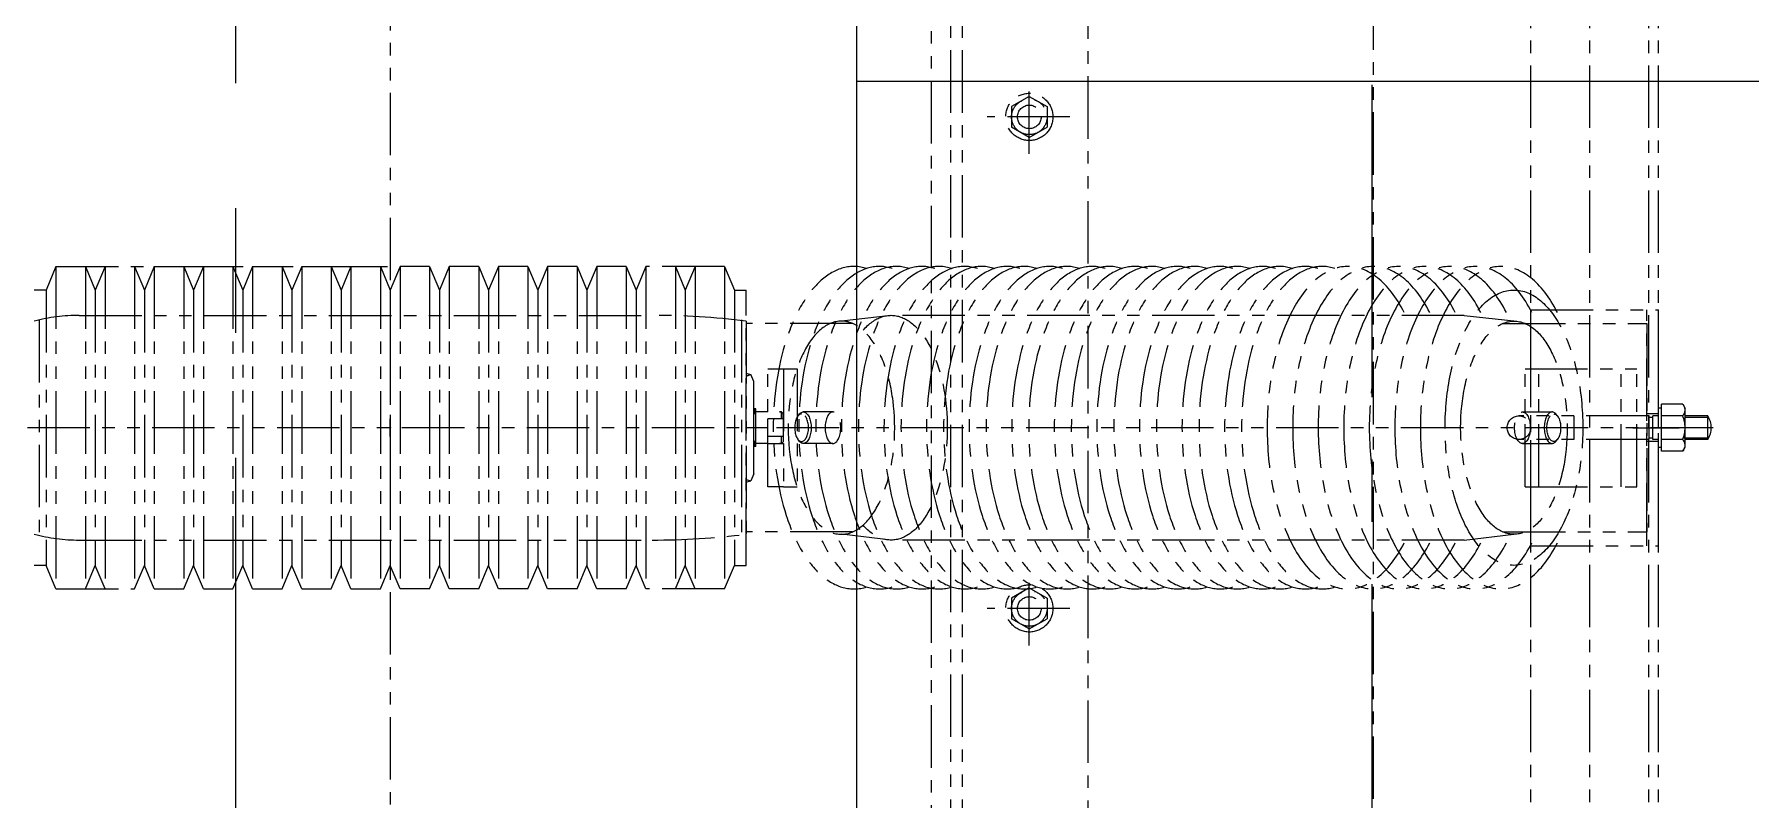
# Model space of a CAD drawing. Header units: millimetres. Extents: x -243837 to -5443, y 40 to 285140.
# Drawn here: x -191191 to -190318, y 78902 to 79291 of the extents above; entities that cross this region are included whole.
import ezdxf

# ---------------------------------------------------------------- set-up
doc = ezdxf.new("R2010")
doc.units = ezdxf.units.MM
for name, pattern in [('CENTER', [50.8, 31.75, -6.35, 6.35, -6.35]), ('CENTER2', [1.125, 0.75, -0.125, 0.125, -0.125]), ('PHANTOM', [63.5, 31.75, -6.35, 6.35, -6.35, 6.35, -6.35])]:
    doc.linetypes.add(name, pattern=pattern)
for name, color, linetype, lineweight in [('2', 3, 'Continuous', 20), ('CEN', 1, 'CENTER', 9), ('OBJECT R', 3, 'Continuous', 25), ('PHANTAM', 21, 'PHANTOM', 0), ('R-CENTER', 1, 'CENTER2', 5), ('R-OBJECT', 2, 'Continuous', 20)]:
    doc.layers.add(name, color=color, linetype=linetype, lineweight=lineweight)

# ---------------------------------------------------------------- blocks, each defined once
blk = doc.blocks.new('DDFDFDFFSDF')
at = {"layer": 'PHANTAM'}
for p, q in [((0, 4910.71, -0.65), (0, -644.61, -0.71)), ((500, -210.93, 165.86), (500, 4894.73, 172.22)), ((580, 574.86, 166.13), (580, 4894.73, 170.79)), ((610, 574.86, 166.13), (610, 4894.73, 170.79)), ((640, 574.86, -0.71), (640, 4894.73, 3.95)), ((645, 574.86, 166.13), (645, 4894.73, 170.79)), ((275, 4027.73, 3889.13), (275, 1154.11, 10120.64)), ((285, 1154.11, 5494.02), (285, 4027.73, -737.49)), ((291, 1154.11, 3328.28), (291, 4027.73, -2903.24)), ((355, 1648.89, 6939.76), (355, 4027.73, 4506.98)), ((325, 2212.7, 3997.96), (325, 2248.46, 3997.96)), ((325, 2241.91, 3997.96), (315.96, 2236.69, 3997.96)), ((315.96, 2236.69, 3997.96), (315.96, 2226.24, 3997.96)), ((325, 2241.91, 3997.96), (334.03, 2236.69, 3997.96)), ((334.03, 2236.69, 3997.96), (334.03, 2226.24, 3997.96)), ((345.61, 2231.47, 3997.96), (303.61, 2231.47, 3997.96)), ((325, 2221.02, 3997.96), (315.96, 2226.24, 3997.96)), ((325, 2221.02, 3997.96), (334.03, 2226.24, 3997.96)), ((-170, 2155.39, 170.28), (-175, 2143.39, 170.28)), ((-170, 2155.39, 170.28), (-170, 1991.39, 170.28)), ((-170, 2155.39, 170.28), (-1.42, 2155.39, 170.28)), ((-155, 2155.39, 170.28), (-155, 1991.39, 170.28)), ((-155, 2155.39, 170.28), (-150, 2143.39, 170.28)), ((-145, 2155.39, 170.28), (-150, 2143.39, 170.28)), ((-145, 2155.39, 170.28), (-145, 1991.39, 170.28)), ((-130, 2155.39, 170.28), (-130, 1991.39, 170.28)), ((-130, 2155.39, 170.28), (-125, 2143.39, 170.28)), ((-120, 2155.39, 170.28), (-125, 2143.39, 170.28)), ((-120, 2155.39, 170.28), (-120, 1991.39, 170.28)), ((-120, 2155.39, 170.28), (-105, 2155.39, 170.28)), ((-105, 2155.39, 170.28), (-105, 1991.39, 170.28)), ((-105, 2155.39, 170.28), (-100, 2143.39, 170.28)), ((-95, 2155.39, 170.28), (-100, 2143.39, 170.28)), ((-95, 2155.39, 170.28), (-95, 1991.39, 170.28)), ((-95, 2155.39, 170.28), (-80, 2155.39, 170.28)), ((-80, 2155.39, 170.28), (-80, 1991.39, 170.28)), ((-80, 2155.39, 170.28), (-75, 2143.39, 170.28)), ((-70, 2155.39, 170.28), (-75, 2143.39, 170.28)), ((-70, 2155.39, 170.28), (-70, 1991.39, 170.28)), ((-70, 2155.39, 170.28), (-55, 2155.39, 170.28)), ((-55, 2155.39, 170.28), (-55, 1991.39, 170.28)), ((-55, 2155.39, 170.28), (-50, 2143.39, 170.28)), ((-45, 2155.39, 170.28), (-50, 2143.39, 170.28)), ((-45, 2155.39, 170.28), (-45, 1991.39, 170.28)), ((-45, 2155.39, 170.28), (-30, 2155.39, 170.28)), ((-30, 2155.39, 170.28), (-30, 1991.39, 170.28)), ((-30, 2155.39, 170.28), (-25, 2143.39, 170.28)), ((-20, 2155.39, 170.28), (-25, 2143.39, 170.28)), ((-20, 2155.39, 170.28), (-20, 1991.39, 170.28)), ((-20, 2155.39, 170.28), (-5, 2155.39, 170.28)), ((-5, 2155.39, 170.28), (-5, 1991.39, 170.28)), ((-5, 2155.39, 170.28), (0, 2143.39, 170.28)), ((5, 2155.39, 170.28), (0, 2143.39, 170.28)), ((5, 2155.39, 170.28), (5, 1991.39, 170.28)), ((20, 2155.39, 170.28), (5, 2155.39, 170.28)), ((20, 2155.39, 170.28), (20, 1991.39, 170.28)), ((20, 2155.39, 170.28), (25, 2143.39, 170.28)), ((30, 2155.39, 170.28), (25, 2143.39, 170.28)), ((30, 2155.39, 170.28), (30, 1991.39, 170.28)), ((45, 2155.39, 170.28), (30, 2155.39, 170.28)), ((45, 2155.39, 170.28), (45, 1991.39, 170.28)), ((45, 2155.39, 170.28), (50, 2143.39, 170.28)), ((55, 2155.39, 170.28), (50, 2143.39, 170.28)), ((55, 2155.39, 170.28), (55, 1991.39, 170.28)), ((70, 2155.39, 170.28), (55, 2155.39, 170.28)), ((70, 2155.39, 170.28), (70, 1991.39, 170.28)), ((70, 2155.39, 170.28), (75, 2143.39, 170.28)), ((80, 2155.39, 170.28), (75, 2143.39, 170.28)), ((80, 2155.39, 170.28), (80, 1991.39, 170.28)), ((95, 2155.39, 170.28), (80, 2155.39, 170.28)), ((95, 2155.39, 170.28), (95, 1991.39, 170.28)), ((95, 2155.39, 170.28), (100, 2143.39, 170.28)), ((105, 2155.39, 170.28), (100, 2143.39, 170.28)), ((105, 2155.39, 170.28), (105, 1991.39, 170.28)), ((120, 2155.39, 170.28), (105, 2155.39, 170.28)), ((120, 2155.39, 170.28), (120, 1991.39, 170.28)), ((120, 2155.39, 170.28), (125, 2143.39, 170.28)), ((130, 2155.39, 170.28), (125, 2143.39, 170.28)), ((130, 2155.39, 170.28), (130, 1991.39, 170.28)), ((170, 2155.39, 170.28), (130, 2155.39, 170.28)), ((145, 2155.39, 170.28), (145, 1991.39, 170.28)), ((145, 2155.39, 170.28), (150, 2143.39, 170.28)), ((155, 2155.39, 170.28), (150, 2143.39, 170.28)), ((155, 2155.39, 170.28), (155, 1991.39, 170.28)), ((170, 2155.39, 170.28), (170, 1991.39, 170.28)), ((170, 2155.39, 170.28), (175, 2143.39, 170.28)), ((-175, 2143.39, 170.28), (-181, 2143.39, 170.28)), ((-175, 2143.39, 170.28), (-175, 2003.39, 170.28)), ((-150, 2143.39, 170.28), (-150, 2003.39, 170.28)), ((-125, 2143.39, 170.28), (-125, 2003.39, 170.28)), ((-100, 2143.39, 170.28), (-100, 2003.39, 170.28)), ((-75, 2143.39, 170.28), (-75, 2003.39, 170.28)), ((-50, 2143.39, 170.28), (-50, 2003.39, 170.28)), ((-25, 2143.39, 170.28), (-25, 2003.39, 170.28)), ((0, 2143.39, 170.28), (0, 2003.39, 170.28)), ((0, 2143.39, 170.28), (0, 2003.39, 170.28)), ((25, 2143.39, 170.28), (25, 2003.39, 170.28)), ((50, 2143.39, 170.28), (50, 2003.39, 170.28)), ((75, 2143.39, 170.28), (75, 2003.39, 170.28)), ((100, 2143.39, 170.28), (100, 2003.39, 170.28)), ((125, 2143.39, 170.28), (125, 2003.39, 170.28)), ((150, 2143.39, 170.28), (150, 2003.39, 170.28)), ((175, 2143.39, 170.28), (175, 2003.39, 170.28)), ((175, 2143.39, 170.28), (181, 2143.39, 170.28)), ((181, 2003.39, 170.28), (181, 2143.39, 170.28)), ((-158.15, 2130.54, 170.28), (133.15, 2130.54, 170.28)), ((254.7, 2130.54, 170.28), (229.45, 2127.59, 170.28)), ((546.21, 2130.54, 170.28), (254.7, 2130.54, 170.28)), ((546.21, 2130.54, 170.28), (572.99, 2127.51, 170.28)), ((580, 2126.43, 170.28), (580, 2133.39, 170.28)), ((580, 2133.39, 170.28), (645, 2133.39, 170.28)), ((639, 2013.39, 170.28), (639, 2133.39, 170.28)), ((645, 2013.39, 170.28), (645, 2133.39, 170.28)), ((-178.57, 2128.2, 170.28), (-178.57, 2018.59, 170.28)), ((178.57, 2128.2, 170.28), (178.57, 2018.59, 170.28)), ((181, 2127.59, 170.28), (181, 2019.19, 170.28)), ((235.05, 2126.43, 170.28), (181, 2126.43, 170.28)), ((565.86, 2126.43, 170.28), (639, 2126.43, 170.28)), ((580, 2020.36, 170.28), (580, 2126.43, 170.28)), ((639, 2126.43, 170.28), (639, 2020.36, 170.28)), ((181, 2101.17, 170.28), (183.15, 2100.39, 170.28)), ((181, 2099.75, 170.28), (183.15, 2100.39, 170.28)), ((181, 2099.67, 170.28), (183.4, 2100.39, 170.28)), ((184.9, 2096.89, 170.28), (183.4, 2100.39, 170.28)), ((184.9, 2081.39, 170.28), (184.9, 2096.89, 170.28)), ((192, 2103.39, 170.28), (200, 2103.39, 170.28)), ((192, 2043.39, 170.28), (192, 2103.39, 170.28)), ((200, 2103.39, 170.28), (206.88, 2103.39, 170.28)), ((200, 2103.39, 170.28), (200, 2043.39, 170.28)), ((206.93, 2103.39, 170.28), (206.93, 2043.39, 170.28)), ((577.16, 2043.39, 170.28), (577.16, 2103.39, 170.28)), ((577.16, 2103.39, 170.28), (634, 2103.39, 170.28)), ((584.08, 2043.39, 170.28), (584.08, 2103.39, 170.28)), ((626, 2043.39, 170.28), (626, 2103.39, 170.28)), ((634, 2043.39, 170.28), (634, 2103.39, 170.28)), ((0, 2068.95, 170.28), (0, 2077.84, 170.28)), ((186, 2082.94, 170.28), (184.9, 2082.94, 170.28)), ((184.9, 2063.84, 170.28), (184.9, 2082.94, 170.28)), ((186, 2081.64, 170.28), (184.9, 2082.74, 170.28)), ((186, 2080.93, 170.28), (184.9, 2082.03, 170.28)), ((184.9, 2065.39, 170.28), (184.9, 2081.39, 170.28)), ((185.73, 2080.49, 170.28), (184.9, 2081.32, 170.28)), ((185.02, 2080.49, 170.28), (184.9, 2080.62, 170.28)), ((186, 2080.49, 170.28), (184.9, 2080.49, 170.28)), ((186, 2082.34, 170.28), (185.4, 2082.94, 170.28)), ((186, 2063.84, 170.28), (186, 2082.94, 170.28)), ((186, 2065.39, 170.28), (186, 2081.39, 170.28)), ((192, 2081.39, 170.28), (186, 2081.39, 170.28)), ((192, 2068.89, 170.28), (192, 2077.89, 170.28)), ((200, 2077.89, 170.28), (192, 2077.89, 170.28)), ((199, 2081.39, 170.28), (198, 2081.39, 170.28)), ((198, 2081.39, 170.28), (199, 2081.39, 170.28)), ((199, 2081.39, 170.28), (199, 2077.89, 170.28)), ((200, 2080.39, 170.28), (199, 2081.39, 170.28)), ((199, 2081.39, 170.28), (200, 2080.39, 170.28)), ((199, 2077.89, 170.28), (199, 2081.39, 170.28)), ((200, 2066.39, 170.28), (200, 2080.39, 170.28)), ((200, 2066.39, 170.28), (200, 2080.39, 170.28)), ((225.12, 2081.39, 170.28), (210.06, 2081.39, 170.28)), ((640, 2079.39, 170.28), (574, 2079.39, 170.28)), ((575.78, 2081.39, 170.28), (590.85, 2081.39, 170.28)), ((602, 2067.39, 170.28), (602, 2079.39, 170.28)), ((645, 2080.39, 170.28), (639, 2080.39, 170.28)), ((645, 2080.39, 170.28), (639, 2080.39, 170.28)), ((640, 2079.39, 170.28), (640, 2067.39, 170.28)), ((642, 2078.64, 170.28), (640, 2078.64, 170.28)), ((642, 2067.39, 170.28), (642, 2079.39, 170.28)), ((645, 2079.39, 170.28), (642, 2079.39, 170.28)), ((646.5, 2083.39, 170.28), (645, 2083.39, 170.28)), ((657.25, 2085.39, 170.28), (646.5, 2085.39, 170.28)), ((646.5, 2061.39, 170.28), (646.5, 2085.39, 170.28)), ((657.25, 2079.39, 170.28), (646.5, 2079.39, 170.28)), ((657.25, 2085.39, 170.28), (658.5, 2083.23, 170.28)), ((658.5, 2063.56, 170.28), (658.5, 2083.23, 170.28)), ((670, 2079.39, 170.28), (658.5, 2079.39, 170.28)), ((670, 2078.64, 170.28), (658.5, 2078.64, 170.28)), ((670, 2067.39, 170.28), (670, 2079.39, 170.28)), ((672.71, 2073.39, 170.28), (-672.71, 2073.39, 170.28)), ((192, 2073.39, 170.28), (181, 2073.39, 170.28)), ((200, 2068.89, 170.28), (192, 2068.89, 170.28)), ((199, 2065.39, 170.28), (199, 2068.89, 170.28)), ((199, 2065.39, 170.28), (199, 2068.89, 170.28)), ((631.94, 2073.39, 170.28), (655.45, 2073.39, 170.28)), ((634, 2073.39, 170.28), (639, 2073.39, 170.28)), ((186, 2066.29, 170.28), (184.9, 2066.29, 170.28)), ((186, 2064.67, 170.28), (184.9, 2065.77, 170.28)), ((184.9, 2049.89, 170.28), (184.9, 2065.39, 170.28)), ((186, 2063.96, 170.28), (184.9, 2065.06, 170.28)), ((185.41, 2063.84, 170.28), (184.9, 2064.35, 170.28)), ((186, 2063.84, 170.28), (184.9, 2063.84, 170.28)), ((186, 2065.37, 170.28), (185.08, 2066.29, 170.28)), ((186, 2066.08, 170.28), (185.79, 2066.29, 170.28)), ((192, 2065.39, 170.28), (186, 2065.39, 170.28)), ((192, 2065.39, 170.28), (200, 2065.39, 170.28)), ((199, 2065.39, 170.28), (198, 2065.39, 170.28)), ((198, 2065.39, 170.28), (199, 2065.39, 170.28)), ((200, 2066.39, 170.28), (199, 2065.39, 170.28)), ((200, 2066.39, 170.28), (199, 2065.39, 170.28)), ((199, 2065.39, 170.28), (200, 2066.39, 170.28)), ((225.12, 2065.39, 170.28), (210.06, 2065.39, 170.28)), ((640, 2067.39, 170.28), (574, 2067.39, 170.28)), ((575.78, 2065.39, 170.28), (590.85, 2065.39, 170.28)), ((580, 2059.39, 170.28), (580, 2063.39, 170.28)), ((645, 2066.39, 170.28), (638.77, 2066.39, 170.28)), ((645, 2066.39, 170.28), (639, 2066.39, 170.28)), ((642, 2068.14, 170.28), (640, 2068.14, 170.28)), ((645, 2067.39, 170.28), (642, 2067.39, 170.28)), ((646.5, 2063.39, 170.28), (645, 2063.39, 170.28)), ((657.25, 2067.39, 170.28), (646.5, 2067.39, 170.28)), ((657.25, 2061.39, 170.28), (646.5, 2061.39, 170.28)), ((657.25, 2061.39, 170.28), (658.5, 2063.56, 170.28)), ((670, 2068.14, 170.28), (657.55, 2068.14, 170.28)), ((670, 2067.39, 170.28), (658.5, 2067.39, 170.28)), ((580, 2053.39, 170.28), (580, 2059.39, 170.28)), ((181, 2047.11, 170.28), (183.4, 2046.39, 170.28)), ((181, 2047.04, 170.28), (183.15, 2046.39, 170.28)), ((181, 2045.62, 170.28), (183.15, 2046.39, 170.28)), ((184.9, 2049.89, 170.28), (183.4, 2046.39, 170.28)), ((200, 2043.39, 170.28), (192, 2043.39, 170.28)), ((200, 2043.39, 170.28), (206.88, 2043.39, 170.28)), ((577.16, 2043.39, 170.28), (634, 2043.39, 170.28)), ((-158.15, 2016.24, 170.28), (133.15, 2016.24, 170.28)), ((235.05, 2020.36, 170.28), (181, 2020.36, 170.28)), ((254.7, 2016.24, 170.28), (229.45, 2019.19, 170.28)), ((546.21, 2016.24, 170.28), (254.7, 2016.24, 170.28)), ((546.21, 2016.24, 170.28), (571.45, 2019.19, 170.28)), ((565.86, 2020.36, 170.28), (639, 2020.36, 170.28)), ((580, 2013.39, 170.28), (580, 2020.36, 170.28)), ((580, 2013.39, 170.28), (645, 2013.39, 170.28)), ((-175, 2003.39, 170.28), (-181, 2003.39, 170.28)), ((-170, 1991.39, 170.28), (-175, 2003.39, 170.28)), ((-155, 1991.39, 170.28), (-150, 2003.39, 170.28)), ((-145, 1991.39, 170.28), (-150, 2003.39, 170.28)), ((-130, 1991.39, 170.28), (-125, 2003.39, 170.28)), ((-120, 1991.39, 170.28), (-125, 2003.39, 170.28)), ((-105, 1991.39, 170.28), (-100, 2003.39, 170.28)), ((-95, 1991.39, 170.28), (-100, 2003.39, 170.28)), ((-80, 1991.39, 170.28), (-75, 2003.39, 170.28)), ((-70, 1991.39, 170.28), (-75, 2003.39, 170.28)), ((-55, 1991.39, 170.28), (-50, 2003.39, 170.28)), ((-45, 1991.39, 170.28), (-50, 2003.39, 170.28)), ((-30, 1991.39, 170.28), (-25, 2003.39, 170.28)), ((-20, 1991.39, 170.28), (-25, 2003.39, 170.28)), ((-5, 1991.39, 170.28), (0, 2003.39, 170.28)), ((5, 1991.39, 170.28), (0, 2003.39, 170.28)), ((20, 1991.39, 170.28), (25, 2003.39, 170.28)), ((30, 1991.39, 170.28), (25, 2003.39, 170.28)), ((45, 1991.39, 170.28), (50, 2003.39, 170.28)), ((55, 1991.39, 170.28), (50, 2003.39, 170.28)), ((70, 1991.39, 170.28), (75, 2003.39, 170.28)), ((80, 1991.39, 170.28), (75, 2003.39, 170.28)), ((95, 1991.39, 170.28), (100, 2003.39, 170.28)), ((105, 1991.39, 170.28), (100, 2003.39, 170.28)), ((120, 1991.39, 170.28), (125, 2003.39, 170.28)), ((130, 1991.39, 170.28), (125, 2003.39, 170.28)), ((145, 1991.39, 170.28), (150, 2003.39, 170.28)), ((155, 1991.39, 170.28), (150, 2003.39, 170.28)), ((170, 1991.39, 170.28), (175, 2003.39, 170.28)), ((175, 2003.39, 170.28), (181, 2003.39, 170.28)), ((-170, 1991.39, 170.28), (-130, 1991.39, 170.28)), ((-120, 1991.39, 170.28), (-105, 1991.39, 170.28)), ((-95, 1991.39, 170.28), (-80, 1991.39, 170.28)), ((-70, 1991.39, 170.28), (-55, 1991.39, 170.28)), ((-45, 1991.39, 170.28), (-30, 1991.39, 170.28)), ((-20, 1991.39, 170.28), (-5, 1991.39, 170.28)), ((20, 1991.39, 170.28), (5, 1991.39, 170.28)), ((45, 1991.39, 170.28), (30, 1991.39, 170.28)), ((70, 1991.39, 170.28), (55, 1991.39, 170.28)), ((95, 1991.39, 170.28), (80, 1991.39, 170.28)), ((120, 1991.39, 170.28), (105, 1991.39, 170.28)), ((170, 1991.39, 170.28), (130, 1991.39, 170.28)), ((325, 1991.91, 3997.96), (315.96, 1986.69, 3997.96)), ((325, 1962.7, 3997.96), (325, 1998.46, 3997.96)), ((325, 1991.91, 3997.96), (334.03, 1986.69, 3997.96)), ((345.61, 1981.47, 3997.96), (303.61, 1981.47, 3997.96)), ((315.96, 1986.69, 3997.96), (315.96, 1976.24, 3997.96)), ((334.03, 1986.69, 3997.96), (334.03, 1976.24, 3997.96)), ((325, 1971.02, 3997.96), (315.96, 1976.24, 3997.96)), ((325, 1971.02, 3997.96), (334.03, 1976.24, 3997.96))]:
    blk.add_line(p, q, dxfattribs=at)
for centre, radius in [((325, 2231.47, 3997.96), 12), ((325, 2231.47, 3997.96), 6), ((574, 2073.39, 170.28), 6), ((0, 2073.39, 170.28), 0.155), ((325, 1981.47, 3997.96), 12), ((325, 1981.47, 3997.96), 6)]:
    blk.add_circle(centre, radius, dxfattribs=at)
for centre, radius, start, end in [((-158.15, 2040.54, 170.28), 90, 90, 104.70776), ((133.23, 1742.1, 170.28), 388.45, 82.93544, 90.0112), ((654.25, 2082.39, 170.28), 4.24, 314.99997, 45.00003), ((643.47, 2073.39, 170.28), 15.02, 336.46342, 23.53658), ((660.9, 2073.39, 170.28), 10.9, 326.60357, 33.39643), ((654.25, 2064.39, 170.28), 4.24, 314.99997, 45.00003), ((-158.15, 2106.24, 170.28), 90, 255.29224, 270), ((133.23, 2404.69, 170.28), 388.45, 269.9888, 277.06456)]:
    blk.add_arc(centre, radius, start, end, dxfattribs=at)
for centre, major_axis, ratio in [((325, 2231.47, 3997.96), (6.39, -6.39), 1), ((571.45, 2073.39, 170.28), (0, 70), 0.5), ((571.45, 2073.39, 170.28), (0, 54.2), 0.5), ((575.78, 2073.39, 170.28), (0, 8), 0.5), ((591.72, 2073.39, 170.28), (0, 7), 0.5), ((325, 1981.47, 3997.96), (6.39, -6.39), 1)]:
    blk.add_ellipse(centre, major_axis=major_axis, ratio=ratio, dxfattribs=at)
for centre, major_axis, start_param, end_param in [((235.78, 2073.39, 170.28), (0, 82), 6.124096, 9.583867), ((248.77, 2073.39, 170.28), (0, 82), 6.124096, 9.583867), ((257.43, 2073.39, 170.28), (0, 82), 6.124096, 9.583867), ((270.42, 2073.39, 170.28), (0, 82), 6.124096, 9.583867), ((279.08, 2073.39, 170.28), (0, 82), 6.124096, 9.583867), ((292.07, 2073.39, 170.28), (0, 82), 6.124096, 9.583867), ((300.73, 2073.39, 170.28), (0, 82), 6.124096, 9.583867), ((313.72, 2073.39, 170.28), (0, 82), 6.124096, 9.583867), ((322.38, 2073.39, 170.28), (0, 82), 6.124096, 9.583867), ((335.37, 2073.39, 170.28), (0, 82), 6.124096, 9.583867), ((344.03, 2073.39, 170.28), (0, 82), 6.124096, 9.583867), ((357.02, 2073.39, 170.28), (0, 82), 6.124096, 9.583867), ((365.68, 2073.39, 170.28), (0, 82), 6.124096, 9.583867), ((378.68, 2073.39, 170.28), (0, 82), 6.124096, 9.583867), ((387.34, 2073.39, 170.28), (0, 82), 6.124096, 9.583867), ((400.33, 2073.39, 170.28), (0, 82), 6.124096, 9.583867), ((408.99, 2073.39, 170.28), (0, 82), 6.124096, 9.583867), ((421.98, 2073.39, 170.28), (0, 82), 6.124096, 9.583867), ((430.64, 2073.39, 170.28), (0, 82), 6.124096, 9.583867), ((443.63, 2073.39, 170.28), (0, 82), 6.124096, 9.583867), ((452.29, 2073.39, 170.28), (0, 82), 6.124096, 9.583867), ((465.28, 2073.39, 170.28), (0, 82), 6.124096, 9.583867), ((473.94, 2073.39, 170.28), (0, 82), 6.124096, 9.583867), ((486.93, 2073.39, 170.28), (0, 82), 5.507893, 10.200071), ((499.92, 2073.39, 170.28), (0, 82), 5.507893, 10.200071), ((512.91, 2073.39, 170.28), (0, 82), 5.507893, 10.200071), ((525.9, 2073.39, 170.28), (0, 82), 5.507893, 10.200071), ((538.89, 2073.39, 170.28), (0, 82), 5.507893, 10.200071), ((551.88, 2073.39, 170.28), (0, 82), 5.507893, 10.200071), ((564.87, 2073.39, 170.28), (0, 82), 5.507893, 10.200071), ((590.85, 2073.39, 170.28), (0, 8), 5.576234, 10.13173)]:
    blk.add_ellipse(centre, major_axis=major_axis, ratio=0.5, start_param=start_param, end_param=end_param, dxfattribs=at)
at = {"layer": 'PHANTAM', "extrusion": (0, 0, -1)}
for centre, major_axis, start_param, end_param in [((254.7, 2073.39, 170.28), (0, 57.15), 5.761132, 9.946831), ((210.06, 2073.39, 170.28), (0, 8), 5.576234, 10.13173)]:
    blk.add_ellipse(centre, major_axis=major_axis, ratio=0.5, start_param=start_param, end_param=end_param, dxfattribs=at)
for centre, major_axis in [((229.45, 2073.39, 170.28), (0, 54.2)), ((209.19, 2073.39, 170.28), (0, 7)), ((225.12, 2073.39, 170.28), (0, 8))]:
    blk.add_ellipse(centre, major_axis=major_axis, ratio=0.5, dxfattribs=at)
blk = doc.blocks.new('A$Caa90854e')
at = {"layer": '2'}
blk.add_line((-1473.85, 1513.81, 8), (-2851.65, 1513.81, 153.95), dxfattribs=at)
at = {"layer": 'CEN', "ltscale": 5}
blk.add_line((-1735.87, 2944.51), (-1735.87, 914.64, 223.49), dxfattribs=at)
at = {"layer": 'OBJECT R'}
blk.add_line((-1473.85, 2558.81, 219.08), (-1473.85, 1463.81, 223.49), dxfattribs=at)

msp = doc.modelspace()

# ---------------------------------------------------------------- linework, layer by layer
at = {"layer": 'R-CENTER', "color": 1, "linetype": 'CENTER', "ltscale": 10}
msp.add_line((-191088.58, 79583.52, -223.49), (-191088.58, 77983.21, -223.49), dxfattribs=at)

# ---------------------------------------------------------------- block references
at = {"layer": '2', "rotation": 180}
msp.add_blockref('A$Caa90854e', (-192246.44, 80780.95, -159.78), dxfattribs=at)
at = {"layer": 'R-OBJECT'}
msp.add_blockref('DDFDFDFFSDF', (-191009.94, 77017.45, -159.08), dxfattribs=at)

doc.saveas('drawing.dxf')
